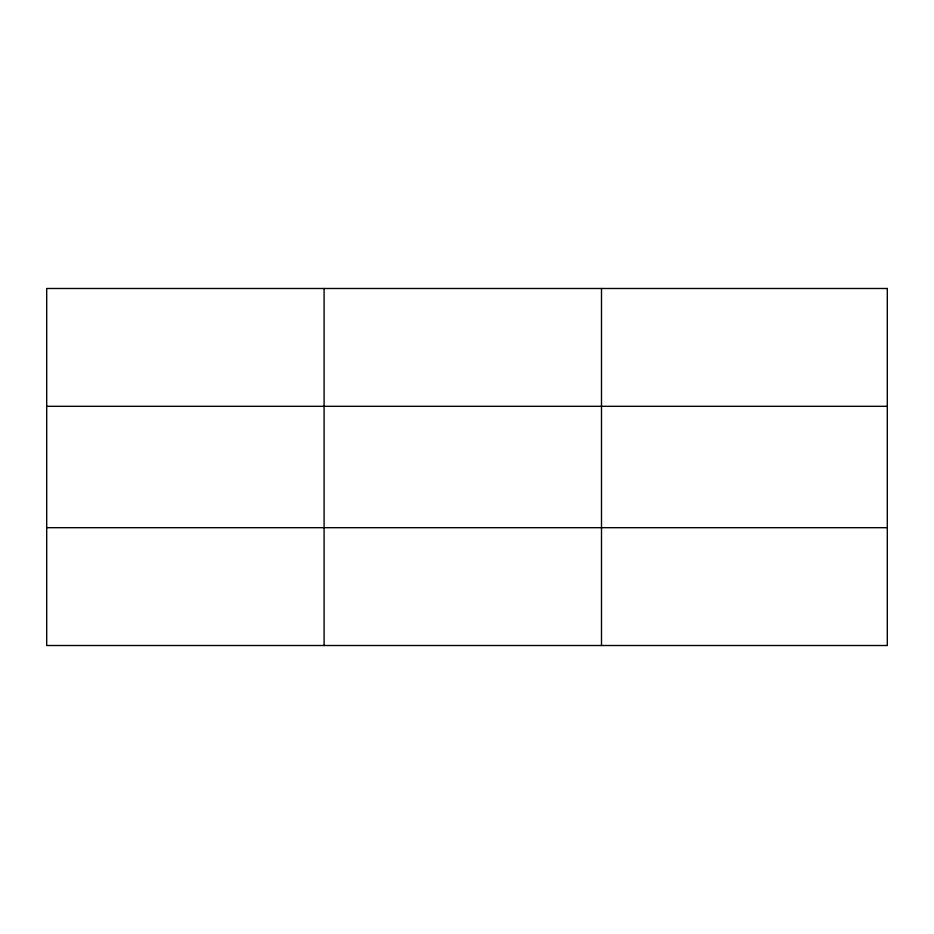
<?xml version="1.0" encoding="UTF-8"?>
<svg xmlns="http://www.w3.org/2000/svg" width="934" height="934" viewBox="0 0 934 934"><rect width="100%" height="100%" fill="white"/><g stroke="black" fill="none" stroke-linecap="round" stroke-linejoin="round"><path stroke-width="1.4" d="M324.098 288.489L324.098 645.511M601.496 288.489L601.496 645.511M46.7 406.313L887.3 406.313M46.7 527.687L887.3 527.687M887.3 288.489L887.3 645.511L46.7 645.511L46.7 288.489L887.3 288.489"/></g></svg>
